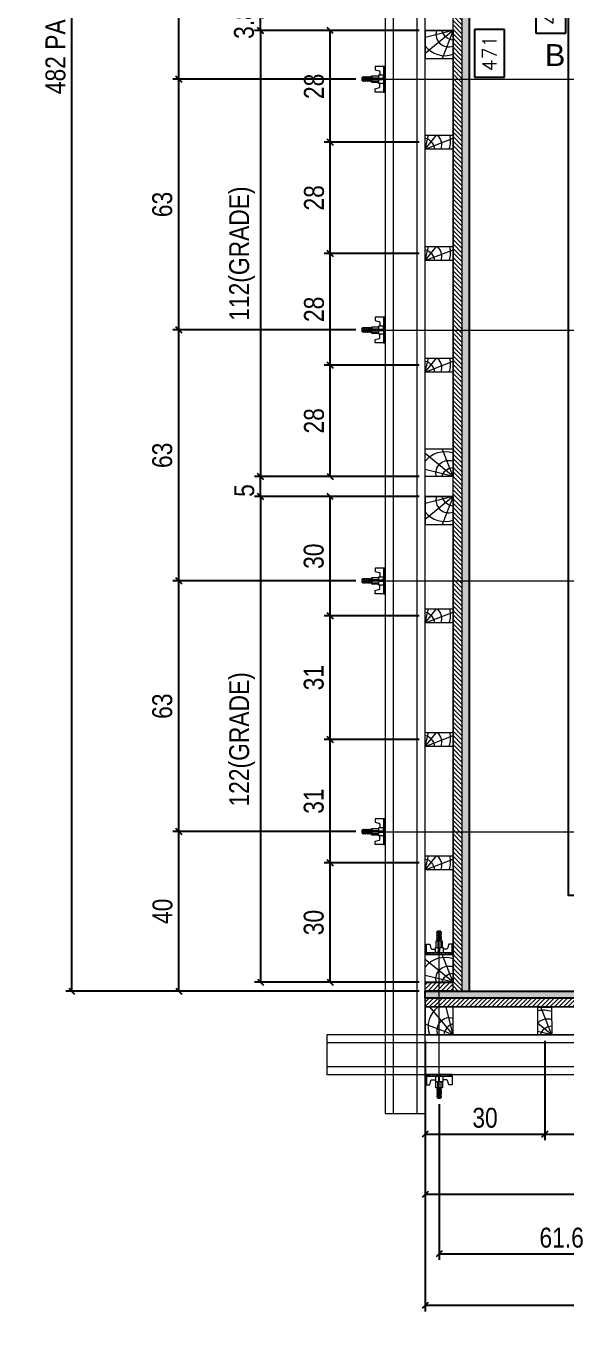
# Model space of a CAD drawing. Extents: x 14400 to 27878, y -21631 to 6985.
# Drawn here: x 27099 to 27370, y -5664 to -5014 of the extents above; entities that cross this region are included whole.
import ezdxf
from ezdxf.enums import TextEntityAlignment as Align

# ---------------------------------------------------------------- set-up
doc = ezdxf.new("R2010")
doc.units = 0
for name, color, linetype in [('CHAPA', 1, 'Continuous'), ('COTA', 241, 'Continuous'), ('F-PILARES-S', 170, 'Continuous'), ('MEIO_PONT', 93, 'Continuous'), ('SARRAFO', 251, 'Continuous'), ('TEXTO_GERAL', 7, 'Continuous')]:
    doc.layers.add(name, color=color, linetype=linetype)
for name, color, linetype, lineweight in [('Hachura', 251, 'Continuous', 9), ('Madeira', 126, 'Continuous', 18), ('Perfil Metálico', 224, 'Continuous', 18)]:
    doc.layers.add(name, color=color, linetype=linetype, lineweight=lineweight)
doc.styles.add('ARIAL', font='arial.ttf')
doc.styles.add('COTA TECNICA 2X', font='techl___.ttf', dxfattribs={"height": 10})
doc.styles.add('ROMANS', font='romans.shx')
doc.dimstyles.new('Cota Seção interna', dxfattribs={"dimtxt": 7, "dimasz": 6, "dimexe": 0.18, "dimexo": 2, "dimgap": -4, "dimtad": 3, "dimdec": 1, "dimlfac": 0.5, "dimzin": 12, "dimdsep": 46, "dimtxsty": 'ROMANS', "dimblk": 'ARCHTICK', "dimcen": 0.09, "dimse1": 1, "dimse2": 1, "dimsd1": 1, "dimsd2": 1, "dimclrd": 180, "dimclre": 5, "dimclrt": 1, "dimadec": 0, "dimazin": 3, "dimtfac": 1, "dimtdec": 1, "dimtofl": 0, "dimtmove": 0, "dimatfit": 3, "dimldrblk": 'ARCHTICK', "dimfxl": 1, "dimtolj": 1, "dimtzin": 0, "dimarcsym": 0})
doc.dimstyles.new('SECAO PILAR', dxfattribs={"dimtxt": 10, "dimasz": 3, "dimexe": 3, "dimexo": 3, "dimgap": 3, "dimtad": 1, "dimdec": 1, "dimlfac": 0.5, "dimzin": 12, "dimdsep": 46, "dimtxsty": 'COTA TECNICA 2X', "dimblk1": 'OBLIQUE', "dimblk2": 'OBLIQUE', "dimsah": 1, "dimcen": 0.9, "dimclrd": 256, "dimclre": 256, "dimclrt": 256, "dimadec": 1, "dimazin": 3, "dimtfac": 1, "dimtdec": 1, "dimtmove": 0, "dimatfit": 3, "dimfxl": 1, "dimtolj": 1, "dimtzin": 12, "dimarcsym": 0})

# ---------------------------------------------------------------- blocks, each defined once
blk = doc.blocks.new('*D457')
at = {"layer": 'COTA', "color": 180, "lineweight": -2, "transparency": 16777216}
for p, q in [((27339.22, -5016.28), (27324.22, -5016.28)), ((27324.22, -5016.28), (27324.22, -5040.28)), ((27339.22, -5040.28), (27339.22, -5016.28)), ((27324.22, -5040.28), (27339.22, -5040.28))]:
    blk.add_line(p, q, dxfattribs=at)
at = {"layer": 'Defpoints', "color": 0, "transparency": 16777216}
for p in [(27321.42, -4557.28), (27321.42, -5499.28), (27343.22, -5499.28)]:
    blk.add_point(p, dxfattribs=at)
at = {"layer": 'COTA', "color": 1, "transparency": 16777216, "insert": (27331.72, -5028.28), "char_height": 7, "attachment_point": 5, "rotation": 90, "style": 'ROMANS'}
blk.add_mtext('\\A1;471', dxfattribs=at)
blk = doc.blocks.new('_ArchTick')
at = {"color": 0, "linetype": 'ByBlock', "const_width": 0.15}
blk.add_lwpolyline([(-0.5, -0.5), (0.5, 0.5)], dxfattribs=at)
blk = doc.blocks.new('*D458')
at = {"layer": 'COTA', "color": 180, "lineweight": -2, "transparency": 16777216}
for p, q in [((27369.97, -4992.08), (27354.97, -4992.08)), ((27354.97, -4992.08), (27354.97, -5018.08)), ((27369.97, -5018.08), (27369.97, -4992.08)), ((27354.97, -5018.08), (27369.97, -5018.08))]:
    blk.add_line(p, q, dxfattribs=at)
at = {"layer": 'Defpoints', "color": 0, "transparency": 16777216}
for p in [(27371.42, -4557.28), (27371.42, -5451.28), (27373.97, -5451.28)]:
    blk.add_point(p, dxfattribs=at)
at = {"layer": 'COTA', "color": 1, "transparency": 16777216, "insert": (27362.47, -5005.08), "char_height": 7, "attachment_point": 5, "rotation": 90, "style": 'ROMANS'}
blk.add_mtext('\\A1;447', dxfattribs=at)
blk = doc.blocks.new('*D459')
at = {"layer": 'COTA', "color": 180, "lineweight": -2, "transparency": 16777216}
for p, q in [((27575.2, -5483.21), (27548.87, -5483.21)), ((27548.87, -5483.21), (27548.87, -5498.21)), ((27575.2, -5498.21), (27575.2, -5483.21)), ((27548.87, -5498.21), (27575.2, -5498.21))]:
    blk.add_line(p, q, dxfattribs=at)
at = {"layer": 'Defpoints', "color": 0, "transparency": 16777216}
for p in [(27321.42, -5499.28), (27809.42, -5499.28), (27321.42, -5502.21)]:
    blk.add_point(p, dxfattribs=at)
at = {"layer": 'COTA', "color": 1, "transparency": 16777216, "insert": (27562.03, -5490.71), "char_height": 7, "attachment_point": 5, "style": 'ROMANS'}
blk.add_mtext('\\A1;244', dxfattribs=at)
blk = doc.blocks.new('PONTALETE')
at = {"layer": 'Madeira'}
for q in [(2.71, 7), (7, 5.76), (7, 1.74)]:
    blk.add_line((0, 0), q, dxfattribs=at)
blk.add_lwpolyline([(0, 0), (7, 0), (7, 7), (0, 7)], close=True, dxfattribs=at)
for centre, radius, start, end in [((2.04, 0.06), 6.23, 37.2818, 109.0913), ((1.09, 0.9), 3.19, 343.603, 109.9847), ((-0.21, -0.78), 3.09, 14.6322, 86.0383)]:
    blk.add_arc(centre, radius, start, end, dxfattribs=at)
blk = doc.blocks.new('MEIO PONTALETE')
at = {"layer": 'Madeira'}
for q in [(2.71, 7), (3.5, 2.88), (3.5, 0.87)]:
    blk.add_line((0, 0), q, dxfattribs=at)
blk.add_lwpolyline([(0, 0), (3.5, 0), (3.5, 7), (0, 7)], close=True, dxfattribs=at)
for centre, radius, start, end in [((2.04, 0.06), 6.23, 76.4499, 109.0913), ((1.09, 0.9), 3.19, 40.9063, 109.9847), ((-0.21, -0.78), 3.09, 14.6322, 86.0383)]:
    blk.add_arc(centre, radius, start, end, dxfattribs=at)
blk = doc.blocks.new('_Oblique')
at = {"color": 0, "linetype": 'ByBlock', "lineweight": -2}
blk.add_line((-0.5, -0.5), (0.5, 0.5), dxfattribs=at)
blk = doc.blocks.new('*D468')
at = {"layer": 'COTA', "lineweight": -2, "transparency": 16777216}
for p, q in [((27296.39, -5250.88), (27213.68, -5250.88)), ((27216.68, -5250.88), (27216.68, -5494.88)), ((27296.36, -5494.88), (27213.68, -5494.88))]:
    blk.add_line(p, q, dxfattribs=at)
at = {"layer": 'Defpoints', "color": 0, "transparency": 16777216}
for p in [(27299.39, -5250.88), (27216.68, -5494.88), (27299.36, -5494.88)]:
    blk.add_point(p, dxfattribs=at)
at = {"layer": 'COTA', "lineweight": -2, "transparency": 16777216, "xscale": 3, "yscale": 3, "zscale": 3}
for p, rotation in [((27216.68, -5250.88), 90), ((27216.68, -5494.88), 270)]:
    blk.add_blockref('_Oblique', p, dxfattribs=dict(at, rotation=rotation))
at = {"layer": 'COTA', "transparency": 16777216, "insert": (27207.46, -5372.88), "char_height": 10, "attachment_point": 5, "rotation": 90, "style": 'COTA TECNICA 2X'}
blk.add_mtext('\\A1;122(GRADE)', dxfattribs=at)
blk = doc.blocks.new('*D469')
at = {"layer": 'COTA', "lineweight": -2, "transparency": 16777216}
for p, q in [((27296.38, -5310.88), (27248.68, -5310.88)), ((27251.68, -5372.88), (27251.68, -5310.88)), ((27296.38, -5372.88), (27248.68, -5372.88))]:
    blk.add_line(p, q, dxfattribs=at)
at = {"layer": 'Defpoints', "color": 0, "transparency": 16777216}
for p in [(27251.68, -5310.88), (27299.38, -5310.88), (27299.38, -5372.88)]:
    blk.add_point(p, dxfattribs=at)
at = {"layer": 'COTA', "lineweight": -2, "transparency": 16777216, "xscale": 3, "yscale": 3, "zscale": 3}
for p, rotation in [((27251.68, -5310.88), 90), ((27251.68, -5372.88), 270)]:
    blk.add_blockref('_Oblique', p, dxfattribs=dict(at, rotation=rotation))
at = {"layer": 'COTA', "transparency": 16777216, "insert": (27243.46, -5341.88), "char_height": 10, "attachment_point": 5, "rotation": 90, "style": 'COTA TECNICA 2X'}
blk.add_mtext('\\A1;31', dxfattribs=at)
blk = doc.blocks.new('*D470')
at = {"layer": 'COTA', "lineweight": -2, "transparency": 16777216}
for p, q in [((27296.38, -5250.88), (27248.68, -5250.88)), ((27251.68, -5310.88), (27251.68, -5250.88)), ((27296.38, -5310.88), (27248.68, -5310.88))]:
    blk.add_line(p, q, dxfattribs=at)
at = {"layer": 'Defpoints', "color": 0, "transparency": 16777216}
for p in [(27251.68, -5250.88), (27299.38, -5250.88), (27299.38, -5310.88)]:
    blk.add_point(p, dxfattribs=at)
at = {"layer": 'COTA', "lineweight": -2, "transparency": 16777216, "xscale": 3, "yscale": 3, "zscale": 3}
for p, rotation in [((27251.68, -5250.88), 90), ((27251.68, -5310.88), 270)]:
    blk.add_blockref('_Oblique', p, dxfattribs=dict(at, rotation=rotation))
at = {"layer": 'COTA', "transparency": 16777216, "insert": (27243.46, -5280.88), "char_height": 10, "attachment_point": 5, "rotation": 90, "style": 'COTA TECNICA 2X'}
blk.add_mtext('\\A1;30', dxfattribs=at)
blk = doc.blocks.new('*D471')
at = {"layer": 'COTA', "lineweight": -2, "transparency": 16777216}
for p, q in [((27296.38, -5434.88), (27248.68, -5434.88)), ((27251.68, -5494.88), (27251.68, -5434.88)), ((27296.41, -5494.88), (27248.68, -5494.88))]:
    blk.add_line(p, q, dxfattribs=at)
at = {"layer": 'Defpoints', "color": 0, "transparency": 16777216}
for p in [(27251.68, -5434.88), (27299.38, -5434.88), (27299.41, -5494.88)]:
    blk.add_point(p, dxfattribs=at)
at = {"layer": 'COTA', "lineweight": -2, "transparency": 16777216, "xscale": 3, "yscale": 3, "zscale": 3}
for p, rotation in [((27251.68, -5434.88), 90), ((27251.68, -5494.88), 270)]:
    blk.add_blockref('_Oblique', p, dxfattribs=dict(at, rotation=rotation))
at = {"layer": 'COTA', "transparency": 16777216, "insert": (27243.46, -5464.88), "char_height": 10, "attachment_point": 5, "rotation": 90, "style": 'COTA TECNICA 2X'}
blk.add_mtext('\\A1;30', dxfattribs=at)
blk = doc.blocks.new('*D472')
at = {"layer": 'COTA', "lineweight": -2, "transparency": 16777216}
for p, q in [((27296.38, -5372.88), (27248.68, -5372.88)), ((27251.68, -5434.88), (27251.68, -5372.88)), ((27296.38, -5434.88), (27248.68, -5434.88))]:
    blk.add_line(p, q, dxfattribs=at)
at = {"layer": 'Defpoints', "color": 0, "transparency": 16777216}
for p in [(27251.68, -5372.88), (27299.38, -5372.88), (27299.38, -5434.88)]:
    blk.add_point(p, dxfattribs=at)
at = {"layer": 'COTA', "lineweight": -2, "transparency": 16777216, "xscale": 3, "yscale": 3, "zscale": 3}
for p, rotation in [((27251.68, -5372.88), 90), ((27251.68, -5434.88), 270)]:
    blk.add_blockref('_Oblique', p, dxfattribs=dict(at, rotation=rotation))
at = {"layer": 'COTA', "transparency": 16777216, "insert": (27243.46, -5403.88), "char_height": 10, "attachment_point": 5, "rotation": 90, "style": 'COTA TECNICA 2X'}
blk.add_mtext('\\A1;31', dxfattribs=at)
blk = doc.blocks.new('*D478')
at = {"layer": 'COTA', "lineweight": -2, "transparency": 16777216}
for p, q in [((27296.39, -5016.88), (27213.68, -5016.88)), ((27216.68, -5016.88), (27216.68, -5240.88)), ((27296.36, -5240.88), (27213.68, -5240.88))]:
    blk.add_line(p, q, dxfattribs=at)
at = {"layer": 'Defpoints', "color": 0, "transparency": 16777216}
for p in [(27299.39, -5016.88), (27216.68, -5240.88), (27299.36, -5240.88)]:
    blk.add_point(p, dxfattribs=at)
at = {"layer": 'COTA', "lineweight": -2, "transparency": 16777216, "xscale": 3, "yscale": 3, "zscale": 3}
for p, rotation in [((27216.68, -5016.88), 90), ((27216.68, -5240.88), 270)]:
    blk.add_blockref('_Oblique', p, dxfattribs=dict(at, rotation=rotation))
at = {"layer": 'COTA', "transparency": 16777216, "insert": (27207.46, -5128.88), "char_height": 10, "attachment_point": 5, "rotation": 90, "style": 'COTA TECNICA 2X'}
blk.add_mtext('\\A1;112(GRADE)', dxfattribs=at)
blk = doc.blocks.new('*D479')
at = {"layer": 'COTA', "lineweight": -2, "transparency": 16777216}
for p, q in [((27296.38, -5072.88), (27248.68, -5072.88)), ((27251.68, -5128.88), (27251.68, -5072.88)), ((27296.38, -5128.88), (27248.68, -5128.88))]:
    blk.add_line(p, q, dxfattribs=at)
at = {"layer": 'Defpoints', "color": 0, "transparency": 16777216}
for p in [(27251.68, -5072.88), (27299.38, -5072.88), (27299.38, -5128.88)]:
    blk.add_point(p, dxfattribs=at)
at = {"layer": 'COTA', "lineweight": -2, "transparency": 16777216, "xscale": 3, "yscale": 3, "zscale": 3}
for p, rotation in [((27251.68, -5072.88), 90), ((27251.68, -5128.88), 270)]:
    blk.add_blockref('_Oblique', p, dxfattribs=dict(at, rotation=rotation))
at = {"layer": 'COTA', "transparency": 16777216, "insert": (27243.59, -5100.88), "char_height": 10, "attachment_point": 5, "rotation": 90, "style": 'COTA TECNICA 2X'}
blk.add_mtext('\\A1;28', dxfattribs=at)
blk = doc.blocks.new('*D480')
at = {"layer": 'COTA', "lineweight": -2, "transparency": 16777216}
for p, q in [((27296.38, -5016.88), (27248.68, -5016.88)), ((27251.68, -5072.88), (27251.68, -5016.88)), ((27296.38, -5072.88), (27248.68, -5072.88))]:
    blk.add_line(p, q, dxfattribs=at)
at = {"layer": 'Defpoints', "color": 0, "transparency": 16777216}
for p in [(27251.68, -5016.88), (27299.38, -5016.88), (27299.38, -5072.88)]:
    blk.add_point(p, dxfattribs=at)
at = {"layer": 'COTA', "lineweight": -2, "transparency": 16777216, "xscale": 3, "yscale": 3, "zscale": 3}
for p, rotation in [((27251.68, -5016.88), 90), ((27251.68, -5072.88), 270)]:
    blk.add_blockref('_Oblique', p, dxfattribs=dict(at, rotation=rotation))
at = {"layer": 'COTA', "transparency": 16777216, "insert": (27243.59, -5044.88), "char_height": 10, "attachment_point": 5, "rotation": 90, "style": 'COTA TECNICA 2X'}
blk.add_mtext('\\A1;28', dxfattribs=at)
blk = doc.blocks.new('*D481')
at = {"layer": 'COTA', "lineweight": -2, "transparency": 16777216}
for p, q in [((27296.38, -5184.88), (27248.68, -5184.88)), ((27251.68, -5240.88), (27251.68, -5184.88)), ((27296.41, -5240.88), (27248.68, -5240.88))]:
    blk.add_line(p, q, dxfattribs=at)
at = {"layer": 'Defpoints', "color": 0, "transparency": 16777216}
for p in [(27251.68, -5184.88), (27299.38, -5184.88), (27299.41, -5240.88)]:
    blk.add_point(p, dxfattribs=at)
at = {"layer": 'COTA', "lineweight": -2, "transparency": 16777216, "xscale": 3, "yscale": 3, "zscale": 3}
for p, rotation in [((27251.68, -5184.88), 90), ((27251.68, -5240.88), 270)]:
    blk.add_blockref('_Oblique', p, dxfattribs=dict(at, rotation=rotation))
at = {"layer": 'COTA', "transparency": 16777216, "insert": (27243.59, -5212.88), "char_height": 10, "attachment_point": 5, "rotation": 90, "style": 'COTA TECNICA 2X'}
blk.add_mtext('\\A1;28', dxfattribs=at)
blk = doc.blocks.new('*D482')
at = {"layer": 'COTA', "lineweight": -2, "transparency": 16777216}
for p, q in [((27296.38, -5128.88), (27248.68, -5128.88)), ((27251.68, -5184.88), (27251.68, -5128.88)), ((27296.38, -5184.88), (27248.68, -5184.88))]:
    blk.add_line(p, q, dxfattribs=at)
at = {"layer": 'Defpoints', "color": 0, "transparency": 16777216}
for p in [(27251.68, -5128.88), (27299.38, -5128.88), (27299.38, -5184.88)]:
    blk.add_point(p, dxfattribs=at)
at = {"layer": 'COTA', "lineweight": -2, "transparency": 16777216, "xscale": 3, "yscale": 3, "zscale": 3}
for p, rotation in [((27251.68, -5128.88), 90), ((27251.68, -5184.88), 270)]:
    blk.add_blockref('_Oblique', p, dxfattribs=dict(at, rotation=rotation))
at = {"layer": 'COTA', "transparency": 16777216, "insert": (27243.59, -5156.88), "char_height": 10, "attachment_point": 5, "rotation": 90, "style": 'COTA TECNICA 2X'}
blk.add_mtext('\\A1;28', dxfattribs=at)
blk = doc.blocks.new('*D486')
at = {"layer": 'COTA', "lineweight": -2, "transparency": 16777216}
for p, q in [((27296.38, -5009.28), (27213.68, -5009.28)), ((27216.68, -5016.88), (27216.68, -5009.28)), ((27296.38, -5016.88), (27213.68, -5016.88))]:
    blk.add_line(p, q, dxfattribs=at)
at = {"layer": 'Defpoints', "color": 0, "transparency": 16777216}
for p in [(27216.68, -5009.28), (27299.38, -5009.28), (27299.38, -5016.88)]:
    blk.add_point(p, dxfattribs=at)
at = {"layer": 'COTA', "lineweight": -2, "transparency": 16777216, "xscale": 3, "yscale": 3, "zscale": 3}
for p, rotation in [((27216.68, -5009.28), 90), ((27216.68, -5016.88), 270)]:
    blk.add_blockref('_Oblique', p, dxfattribs=dict(at, rotation=rotation))
at = {"layer": 'COTA', "transparency": 16777216, "insert": (27208.44, -5013.08), "char_height": 10, "attachment_point": 5, "rotation": 90, "style": 'COTA TECNICA 2X'}
blk.add_mtext('\\A1;3.8', dxfattribs=at)
blk = doc.blocks.new('*D487')
at = {"layer": 'COTA', "lineweight": -2, "transparency": 16777216}
for p, q in [((27296.38, -5240.88), (27213.68, -5240.88)), ((27216.68, -5250.88), (27216.68, -5240.88)), ((27296.38, -5250.88), (27213.68, -5250.88))]:
    blk.add_line(p, q, dxfattribs=at)
at = {"layer": 'Defpoints', "color": 0, "transparency": 16777216}
for p in [(27216.68, -5240.88), (27299.38, -5240.88), (27299.38, -5250.88)]:
    blk.add_point(p, dxfattribs=at)
at = {"layer": 'COTA', "lineweight": -2, "transparency": 16777216, "xscale": 3, "yscale": 3, "zscale": 3}
for p, rotation in [((27216.68, -5240.88), 90), ((27216.68, -5250.88), 270)]:
    blk.add_blockref('_Oblique', p, dxfattribs=dict(at, rotation=rotation))
at = {"layer": 'COTA', "transparency": 16777216, "insert": (27208.57, -5247.88), "char_height": 10, "attachment_point": 5, "rotation": 90, "style": 'COTA TECNICA 2X'}
blk.add_mtext('\\A1;5', dxfattribs=at)
blk = doc.blocks.new('C')
at = {"layer": 'Hachura', "color": 0}
for p, q in [((0, 3.22), (0, -3.22)), ((0.45, 3.22), (0, 3.22)), ((0.46, 3.16), (0, 3.16)), ((0.46, 3.05), (0, 3.05)), ((0.46, 2.88), (0, 2.88)), ((0, 2.75), (0, -1.16)), ((0.46, 2.65), (0, 2.65)), ((0.46, 2.23), (0, 2.23)), ((0.46, 1.51), (0, 1.51)), ((0.39, 0.49), (0.17, 0.49)), ((0.45, -3.23), (0.45, 3.22)), ((0.45, 3.22), (2.58, 3.22)), ((1.74, 0.97), (0.45, 0.97)), ((1.45, 0.1), (0.45, 0.1)), ((1.35, 1.94), (1.35, 0.96)), ((2.58, 2.39), (1.47, 2.09)), ((1.74, -0.97), (1.74, 0.97)), ((1.74, 0.97), (1.74, 0.84)), ((1.74, 0.97), (1.74, 0.84)), ((1.74, 0.84), (3.35, 0.84)), ((3.35, 0.45), (1.74, 0.45)), ((2.58, 3.22), (2.58, 2.39)), ((3.32, 0.84), (3.32, -0.84)), ((3.35, 0.84), (3.35, -0.84)), ((3.68, 0.45), (3.35, 0.45)), ((3.84, -0.52), (3.35, 0.45)), ((3.35, 0.06), (3.67, -0.57)), ((3.68, 0.45), (4.16, -0.52)), ((3.72, 0.5), (4.25, -0.57)), ((4.37, -0.55), (3.83, 0.53)), ((4.15, 0.45), (3.93, 0.45)), ((4.42, -0.52), (3.93, 0.45)), ((4.15, 0.45), (4.26, 0.45)), ((4.26, 0.45), (4.74, -0.52)), ((4.3, 0.5), (4.83, -0.57)), ((4.95, -0.55), (4.41, 0.53)), ((4.51, 0.45), (4.84, 0.45)), ((5, -0.52), (4.51, 0.45)), ((4.84, 0.45), (5.32, -0.52)), ((4.88, 0.5), (5.41, -0.57)), ((5.53, -0.55), (4.99, 0.53)), ((5.58, -0.52), (5.09, 0.45)), ((5.42, 0.45), (5.09, 0.45)), ((5.58, -0.52), (5.09, 0.45)), ((5.42, 0.45), (5.74, -0.19)), ((5.46, 0.5), (5.74, -0.07)), ((5.74, 0.19), (5.57, 0.53)), ((5.74, 0.32), (5.68, 0.45)), ((5.68, 0.45), (5.74, 0.45)), ((5.74, 0.45), (5.9, 0.29)), ((5.74, 0.45), (5.74, -0.52)), ((5.9, -0.36), (5.9, 0.29)), ((0.45, 0), (0, 0)), ((0.46, -1.52), (0, -1.52)), ((0.46, -2.23), (0, -2.23)), ((0.46, -2.65), (0, -2.65)), ((0.46, -2.88), (0, -2.88)), ((0.46, -3.05), (0, -3.05)), ((0.46, -3.16), (0, -3.16)), ((0, -3.22), (2.57, -3.22)), ((0.08, -0.48), (0.29, -0.48)), ((0.29, -0.48), (0.4, -0.48)), ((0.45, 0), (0.45, -0.97)), ((0.45, -0.16), (1.45, -0.16)), ((0.45, -0.65), (0.45, -0.32)), ((0.45, -3.23), (0.45, -0.65)), ((0.45, -0.97), (1.74, -0.97)), ((1.35, -1.94), (1.35, -0.97)), ((2.58, -2.39), (1.47, -2.1)), ((3.35, -0.32), (1.74, -0.32)), ((3.35, -0.84), (1.74, -0.84)), ((2.58, -3.23), (2.58, -2.39)), ((3.35, -0.07), (3.58, -0.52)), ((3.35, -0.52), (3.58, -0.52)), ((3.84, -0.52), (4.16, -0.52)), ((4.42, -0.52), (4.74, -0.52)), ((4.63, -0.52), (4.74, -0.52)), ((5, -0.52), (5.32, -0.52)), ((5.58, -0.52), (5.74, -0.52)), ((5.74, -0.52), (5.9, -0.36)), ((5.74, -0.52), (5.74, -0.52))]:
    blk.add_line(p, q, dxfattribs=at)
for centre, radius, start, end in [((1.52, 1.94), 0.161, 104.7436, 180), ((1.44, -0.03), 0.129, 272.695, 87.305), ((3.81, 0.39), 0.143, 25.5688, 154.4312), ((4.39, 0.39), 0.143, 25.5688, 154.4312), ((4.97, 0.39), 0.143, 25.5688, 154.4312), ((5.55, 0.39), 0.143, 25.5688, 154.4312), ((0.17, -0.37), 0.174, 221.744, 317.8592), ((1.52, -1.94), 0.161, 180, 255.2564), ((3.71, -0.4), 0.174, 222.1408, 318.256), ((4.29, -0.4), 0.174, 222.1408, 318.256), ((4.87, -0.4), 0.174, 222.1408, 318.256), ((5.45, -0.4), 0.174, 222.1408, 318.256), ((5.61, -0.4), 0.174, 317.8592, 318.256)]:
    blk.add_arc(centre, radius, start, end, dxfattribs=at)
blk = doc.blocks.new('*D484')
at = {"layer": 'COTA', "linetype": 'ByBlock', "lineweight": -2, "transparency": 16777216}
for p, q in [((27314.82, -4535.28), (27118.84, -4535.28)), ((27121.84, -4535.28), (27121.84, -5499.28)), ((27296.42, -5499.28), (27118.84, -5499.28))]:
    blk.add_line(p, q, dxfattribs=at)
at = {"layer": 'Defpoints', "color": 0, "linetype": 'ByBlock', "transparency": 16777216}
for p in [(27317.82, -4535.28), (27121.84, -5499.28), (27299.42, -5499.28)]:
    blk.add_point(p, dxfattribs=at)
at = {"layer": 'COTA', "linetype": 'ByBlock', "lineweight": -2, "transparency": 16777216, "xscale": 3, "yscale": 3, "zscale": 3}
for p, rotation in [((27121.84, -4535.28), 90), ((27121.84, -5499.28), 270)]:
    blk.add_blockref('_Oblique', p, dxfattribs=dict(at, rotation=rotation))
at = {"layer": 'COTA', "linetype": 'ByBlock', "transparency": 16777216, "insert": (27113.75, -5017.28), "char_height": 10, "attachment_point": 5, "rotation": 90, "style": 'COTA TECNICA 2X'}
blk.add_mtext('\\A1;482 PAINEL', dxfattribs=at)
blk = doc.blocks.new('*D493')
at = {"layer": 'COTA', "lineweight": -2, "transparency": 16777216}
for p, q in [((27299.45, -5524.35), (27299.45, -5574.21)), ((27359.45, -5524.34), (27359.45, -5574.21)), ((27299.45, -5571.21), (27359.45, -5571.21))]:
    blk.add_line(p, q, dxfattribs=at)
at = {"layer": 'Defpoints', "color": 0, "transparency": 16777216}
for p in [(27299.45, -5521.35), (27359.45, -5521.34), (27359.45, -5571.21)]:
    blk.add_point(p, dxfattribs=at)
at = {"layer": 'COTA', "lineweight": -2, "transparency": 16777216, "xscale": 3, "yscale": 3, "zscale": 3, "rotation": 180}
blk.add_blockref('_Oblique', (27299.45, -5571.21), dxfattribs=at)
at = {"layer": 'COTA', "lineweight": -2, "transparency": 16777216, "xscale": 3, "yscale": 3, "zscale": 3}
blk.add_blockref('_Oblique', (27359.45, -5571.21), dxfattribs=at)
at = {"layer": 'COTA', "transparency": 16777216, "insert": (27329.45, -5563), "char_height": 10, "attachment_point": 5, "style": 'COTA TECNICA 2X'}
blk.add_mtext('\\A1;30', dxfattribs=at)
blk = doc.blocks.new('*D494')
at = {"layer": 'COTA', "lineweight": -2, "transparency": 16777216}
for p, q in [((27299.45, -5524.35), (27299.45, -5604.55)), ((27543.45, -5524.33), (27543.45, -5604.55)), ((27543.45, -5601.55), (27299.45, -5601.55))]:
    blk.add_line(p, q, dxfattribs=at)
at = {"layer": 'Defpoints', "color": 0, "transparency": 16777216}
for p in [(27299.45, -5521.35), (27543.45, -5521.33), (27299.45, -5601.55)]:
    blk.add_point(p, dxfattribs=at)
at = {"layer": 'COTA', "lineweight": -2, "transparency": 16777216, "xscale": 3, "yscale": 3, "zscale": 3, "rotation": 180}
blk.add_blockref('_Oblique', (27299.45, -5601.55), dxfattribs=at)
at = {"layer": 'COTA', "lineweight": -2, "transparency": 16777216, "xscale": 3, "yscale": 3, "zscale": 3}
blk.add_blockref('_Oblique', (27543.45, -5601.55), dxfattribs=at)
at = {"layer": 'COTA', "transparency": 16777216, "insert": (27421.45, -5592.33), "char_height": 10, "attachment_point": 5, "style": 'COTA TECNICA 2X'}
blk.add_mtext('\\A1;122(GRADE)', dxfattribs=at)
blk = doc.blocks.new('*D495')
at = {"layer": 'COTA', "lineweight": -2, "transparency": 16777216}
for p, q in [((27359.45, -5524.34), (27359.45, -5574.21)), ((27421.45, -5524.34), (27421.45, -5574.21)), ((27359.45, -5571.21), (27421.45, -5571.21))]:
    blk.add_line(p, q, dxfattribs=at)
at = {"layer": 'Defpoints', "color": 0, "transparency": 16777216}
for p in [(27359.45, -5521.34), (27421.45, -5521.34), (27421.45, -5571.21)]:
    blk.add_point(p, dxfattribs=at)
at = {"layer": 'COTA', "lineweight": -2, "transparency": 16777216, "xscale": 3, "yscale": 3, "zscale": 3, "rotation": 180}
blk.add_blockref('_Oblique', (27359.45, -5571.21), dxfattribs=at)
at = {"layer": 'COTA', "lineweight": -2, "transparency": 16777216, "xscale": 3, "yscale": 3, "zscale": 3}
blk.add_blockref('_Oblique', (27421.45, -5571.21), dxfattribs=at)
at = {"layer": 'COTA', "transparency": 16777216, "insert": (27390.45, -5563), "char_height": 10, "attachment_point": 5, "style": 'COTA TECNICA 2X'}
blk.add_mtext('\\A1;31', dxfattribs=at)
blk = doc.blocks.new('*D500')
at = {"layer": 'COTA', "lineweight": -2, "transparency": 16777216}
for p, q in [((27306.37, -5556.03), (27306.37, -5634.32)), ((27429.5, -5556.03), (27429.5, -5634.32)), ((27306.37, -5631.32), (27429.5, -5631.32))]:
    blk.add_line(p, q, dxfattribs=at)
at = {"layer": 'Defpoints', "color": 0, "transparency": 16777216}
for p in [(27306.37, -5553.03), (27429.5, -5553.03), (27429.5, -5631.32)]:
    blk.add_point(p, dxfattribs=at)
at = {"layer": 'COTA', "lineweight": -2, "transparency": 16777216, "xscale": 3, "yscale": 3, "zscale": 3, "rotation": 180}
blk.add_blockref('_Oblique', (27306.37, -5631.32), dxfattribs=at)
at = {"layer": 'COTA', "lineweight": -2, "transparency": 16777216, "xscale": 3, "yscale": 3, "zscale": 3}
blk.add_blockref('_Oblique', (27429.5, -5631.32), dxfattribs=at)
at = {"layer": 'COTA', "transparency": 16777216, "insert": (27367.94, -5623.22), "char_height": 10, "attachment_point": 5, "style": 'COTA TECNICA 2X'}
blk.add_mtext('\\A1;61.6', dxfattribs=at)
blk = doc.blocks.new('*D498')
at = {"layer": 'COTA', "lineweight": -2, "transparency": 16777216}
for p, q in [((27831.43, -5524.23), (27831.43, -5660.28)), ((27299.45, -5567.45), (27299.45, -5660.28)), ((27831.43, -5657.28), (27299.45, -5657.28))]:
    blk.add_line(p, q, dxfattribs=at)
at = {"layer": 'Defpoints', "color": 0, "transparency": 16777216}
for p in [(27831.43, -5521.23), (27299.45, -5564.45), (27299.45, -5657.28)]:
    blk.add_point(p, dxfattribs=at)
at = {"layer": 'COTA', "lineweight": -2, "transparency": 16777216, "xscale": 3, "yscale": 3, "zscale": 3, "rotation": 180}
blk.add_blockref('_Oblique', (27299.45, -5657.28), dxfattribs=at)
at = {"layer": 'COTA', "lineweight": -2, "transparency": 16777216, "xscale": 3, "yscale": 3, "zscale": 3}
blk.add_blockref('_Oblique', (27831.43, -5657.28), dxfattribs=at)
at = {"layer": 'COTA', "transparency": 16777216, "insert": (27565.44, -5649.17), "char_height": 10, "attachment_point": 5, "style": 'COTA TECNICA 2X'}
blk.add_mtext('\\A1;266 PAINEL', dxfattribs=at)
blk = doc.blocks.new('*D536')
at = {"layer": 'COTA', "linetype": 'ByBlock', "lineweight": -2, "transparency": 16777216}
for p, q in [((27264.58, -5419.21), (27172.6, -5419.21)), ((27175.6, -5499.28), (27175.6, -5419.21)), ((27296.42, -5499.28), (27172.6, -5499.28))]:
    blk.add_line(p, q, dxfattribs=at)
at = {"layer": 'Defpoints', "color": 0, "linetype": 'ByBlock', "transparency": 16777216}
for p in [(27175.6, -5419.21), (27267.58, -5419.21), (27299.42, -5499.28)]:
    blk.add_point(p, dxfattribs=at)
at = {"layer": 'COTA', "linetype": 'ByBlock', "lineweight": -2, "transparency": 16777216, "xscale": 3, "yscale": 3, "zscale": 3}
for p, rotation in [((27175.6, -5419.21), 90), ((27175.6, -5499.28), 270)]:
    blk.add_blockref('_Oblique', p, dxfattribs=dict(at, rotation=rotation))
at = {"layer": 'COTA', "linetype": 'ByBlock', "transparency": 16777216, "insert": (27167.5, -5459.25), "char_height": 10, "attachment_point": 5, "rotation": 90, "style": 'COTA TECNICA 2X'}
blk.add_mtext('\\A1;40', dxfattribs=at)
blk = doc.blocks.new('*D537')
at = {"layer": 'COTA', "linetype": 'ByBlock', "lineweight": -2, "transparency": 16777216}
for p, q in [((27264.58, -5293.21), (27172.6, -5293.21)), ((27175.6, -5419.21), (27175.6, -5293.21)), ((27264.58, -5419.21), (27172.6, -5419.21))]:
    blk.add_line(p, q, dxfattribs=at)
at = {"layer": 'Defpoints', "color": 0, "linetype": 'ByBlock', "transparency": 16777216}
for p in [(27175.6, -5293.21), (27267.58, -5293.21), (27267.58, -5419.21)]:
    blk.add_point(p, dxfattribs=at)
at = {"layer": 'COTA', "linetype": 'ByBlock', "lineweight": -2, "transparency": 16777216, "xscale": 3, "yscale": 3, "zscale": 3}
for p, rotation in [((27175.6, -5293.21), 90), ((27175.6, -5419.21), 270)]:
    blk.add_blockref('_Oblique', p, dxfattribs=dict(at, rotation=rotation))
at = {"layer": 'COTA', "linetype": 'ByBlock', "transparency": 16777216, "insert": (27167.38, -5356.21), "char_height": 10, "attachment_point": 5, "rotation": 90, "style": 'COTA TECNICA 2X'}
blk.add_mtext('\\A1;63', dxfattribs=at)
blk = doc.blocks.new('*D538')
at = {"layer": 'COTA', "linetype": 'ByBlock', "lineweight": -2, "transparency": 16777216}
for p, q in [((27264.58, -5167.21), (27172.6, -5167.21)), ((27175.6, -5293.21), (27175.6, -5167.21)), ((27264.58, -5293.21), (27172.6, -5293.21))]:
    blk.add_line(p, q, dxfattribs=at)
at = {"layer": 'Defpoints', "color": 0, "linetype": 'ByBlock', "transparency": 16777216}
for p in [(27175.6, -5167.21), (27267.58, -5167.21), (27267.58, -5293.21)]:
    blk.add_point(p, dxfattribs=at)
at = {"layer": 'COTA', "linetype": 'ByBlock', "lineweight": -2, "transparency": 16777216, "xscale": 3, "yscale": 3, "zscale": 3}
for p, rotation in [((27175.6, -5167.21), 90), ((27175.6, -5293.21), 270)]:
    blk.add_blockref('_Oblique', p, dxfattribs=dict(at, rotation=rotation))
at = {"layer": 'COTA', "linetype": 'ByBlock', "transparency": 16777216, "insert": (27167.38, -5230.21), "char_height": 10, "attachment_point": 5, "rotation": 90, "style": 'COTA TECNICA 2X'}
blk.add_mtext('\\A1;63', dxfattribs=at)
blk = doc.blocks.new('*D539')
at = {"layer": 'COTA', "lineweight": -2, "transparency": 16777216}
for p, q in [((27264.58, -5041.21), (27172.6, -5041.21)), ((27175.6, -5167.21), (27175.6, -5041.21)), ((27264.58, -5167.21), (27172.6, -5167.21))]:
    blk.add_line(p, q, dxfattribs=at)
at = {"layer": 'Defpoints', "color": 0, "transparency": 16777216}
for p in [(27175.6, -5041.21), (27267.58, -5041.21), (27267.58, -5167.21)]:
    blk.add_point(p, dxfattribs=at)
at = {"layer": 'COTA', "lineweight": -2, "transparency": 16777216, "xscale": 3, "yscale": 3, "zscale": 3}
for p, rotation in [((27175.6, -5041.21), 90), ((27175.6, -5167.21), 270)]:
    blk.add_blockref('_Oblique', p, dxfattribs=dict(at, rotation=rotation))
at = {"layer": 'COTA', "transparency": 16777216, "insert": (27167.38, -5104.21), "char_height": 10, "attachment_point": 5, "rotation": 90, "style": 'COTA TECNICA 2X'}
blk.add_mtext('\\A1;63', dxfattribs=at)
blk = doc.blocks.new('*D540')
at = {"layer": 'COTA', "lineweight": -2, "transparency": 16777216}
for p, q in [((27264.58, -4915.21), (27172.6, -4915.21)), ((27175.6, -5041.21), (27175.6, -4915.21)), ((27264.58, -5041.21), (27172.6, -5041.21))]:
    blk.add_line(p, q, dxfattribs=at)
at = {"layer": 'Defpoints', "color": 0, "transparency": 16777216}
for p in [(27175.6, -4915.21), (27267.58, -4915.21), (27267.58, -5041.21)]:
    blk.add_point(p, dxfattribs=at)
at = {"layer": 'COTA', "lineweight": -2, "transparency": 16777216, "xscale": 3, "yscale": 3, "zscale": 3}
for p, rotation in [((27175.6, -4915.21), 90), ((27175.6, -5041.21), 270)]:
    blk.add_blockref('_Oblique', p, dxfattribs=dict(at, rotation=rotation))
at = {"layer": 'COTA', "transparency": 16777216, "insert": (27167.38, -4978.21), "char_height": 10, "attachment_point": 5, "rotation": 90, "style": 'COTA TECNICA 2X'}
blk.add_mtext('\\A1;63', dxfattribs=at)

msp = doc.modelspace()

# ---------------------------------------------------------------- hatches: boundary and pattern name
at = {"layer": 'Hachura'}
h = msp.add_hatch(dxfattribs=at)
h.set_pattern_fill('ANSI31', color=256, scale=0.5, angle=270, style=0)
h.set_pattern_definition([(315, (50040.2685, -14034.7629), (1.12253202, 1.12253202), [])])
h.paths.add_polyline_path([(27317.797, -5499.284), (27313.397, -5499.284), (27313.418, -4535.284), (27317.818, -4535.284)])
h = msp.add_hatch(color=256, dxfattribs=at)
h.dxf.hatch_style = 1
h.paths.add_polyline_path([(27321.418, -5499.284), (27321.418, -4535.284), (27317.818, -4535.284), (27317.818, -5499.284)])
h = msp.add_hatch(dxfattribs=at)
h.set_pattern_fill('ANSI31', color=256, scale=0.5, angle=360, style=0)
h.set_pattern_definition([(45, (37023.3266, 16892.1796), (-1.12253202, 1.12253202), [])])
h.paths.add_polyline_path([(27299.376, -5494.884), (27299.376, -5499.284), (27313.376, -5499.284), (27313.376, -5494.884)])
h = msp.add_hatch(color=256, dxfattribs=at)
h.dxf.hatch_style = 1
h.paths.add_polyline_path([(27831.418, -5502.884), (27831.418, -5499.284), (27299.418, -5499.284), (27299.418, -5502.884)])
h = msp.add_hatch(dxfattribs=at)
h.set_pattern_fill('ANSI31', color=256, scale=0.5, angle=360, style=0)
h.set_pattern_definition([(45, (34219.5506, -4112.0463), (-1.122532, 1.122532), [])])
h.paths.add_polyline_path([(27299.418, -5502.894), (27299.418, -5507.273), (27831.418, -5507.294), (27831.418, -5502.873)])

# ---------------------------------------------------------------- linework, layer by layer
at = {"layer": 'CHAPA'}
msp.add_lwpolyline([(27299.418, -5499.284), (27831.418, -5499.284), (27831.418, -5502.884), (27299.418, -5502.884)], close=True, dxfattribs=at)
at = {"layer": 'F-PILARES-S', "linetype": 'Continuous'}
msp.add_lwpolyline([(27321.418, -5499.284), (27809.418, -5499.284), (27809.418, -5451.284), (27371.418, -5451.284), (27371.418, -4557.284), (27321.418, -4557.284), (27321.418, -5499.284)], dxfattribs=at)
at = {"layer": 'Hachura'}
for p, q in [((27267.898, -5041.265), (27424.939, -5041.265)), ((27267.898, -5167.265), (27424.939, -5167.265)), ((27267.898, -5293.265), (27424.939, -5293.265)), ((27267.898, -5419.265), (27424.939, -5419.265)), ((27306.441, -5552.026), (27306.437, -5469.406))]:
    msp.add_line(p, q, dxfattribs=at)
for points in [[(27321.418, -5499.284), (27313.376, -5499.284), (27313.376, -4535.284)], [(27317.818, -4535.284), (27317.818, -5499.284)]]:
    msp.add_lwpolyline(points, dxfattribs=at)
msp.add_lwpolyline([(27831.418, -5502.884), (27299.418, -5502.884), (27299.418, -5507.284), (27831.418, -5507.284)], close=True, dxfattribs=at)
at = {"layer": 'Madeira'}
for points in [[(27299.376, -5016.884), (27313.376, -5016.884), (27313.376, -5240.884), (27299.376, -5240.884)], [(27543.427, -5521.282), (27543.411, -5507.282), (27299.418, -5507.284), (27299.434, -5521.284)]]:
    msp.add_lwpolyline(points, close=True, dxfattribs=at)
msp.add_lwpolyline([(27299.376, -5494.884), (27299.376, -5250.884), (27313.376, -5250.884), (27313.376, -5494.884)], dxfattribs=at)
at = {"layer": 'Perfil Metálico'}
for points in [[(27299.376, -4478.633), (27279.376, -4478.633), (27279.376, -5560.736), (27299.376, -5560.736)], [(27878.034, -5541.226), (27878.034, -5521.226), (27250.008, -5521.226), (27250.008, -5541.226)]]:
    msp.add_lwpolyline(points, close=True, dxfattribs=at)
for points in [[(27283.376, -4478.633), (27283.376, -5560.736)], [(27295.376, -5560.736), (27295.376, -4478.633)], [(27878.034, -5525.226), (27250.008, -5525.226)], [(27250.008, -5537.226), (27878.034, -5537.226)]]:
    msp.add_lwpolyline(points, dxfattribs=at)
at = {"layer": 'SARRAFO'}
for points in [[(27313.376, -4535.284), (27321.418, -4535.284), (27321.418, -5499.284)], [(27299.376, -5494.884), (27313.376, -5494.884)], [(27313.376, -5499.284), (27299.376, -5499.284)]]:
    msp.add_lwpolyline(points, dxfattribs=at)

# ---------------------------------------------------------------- block references
at = {"layer": 'Hachura', "linetype": 'Continuous', "yscale": 2, "zscale": 2}
for p, xscale, rotation in [((27279.376, -5041.275), 2, 180), ((27279.376, -5167.275), 2, 180), ((27279.376, -5293.275), 2, 180), ((27279.376, -5419.275), 2, 180), ((27306.437, -5480.884), -2, 270), ((27306.437, -5480.884), -2, 270), ((27306.441, -5541.226), 2, 270)]:
    msp.add_blockref('C', p, dxfattribs=dict(at, xscale=xscale, rotation=rotation))
at = {"layer": 'Madeira'}
for name, p, xscale, yscale, zscale, rotation in [('PONTALETE', (27313.434, -5521.327), 2, 2, 2, 90.06291069689675), ('MEIO PONTALETE', (27362.927, -5521.338), -1.999999997962732, 1.999999997962732, 1.999999997962732, 0.06291069689670081)]:
    msp.add_blockref(name, p, dxfattribs=dict(at, xscale=xscale, yscale=yscale, zscale=zscale, rotation=rotation))
at = {"layer": 'MEIO_PONT'}
for name, p, xscale, yscale, zscale, rotation in [('PONTALETE', (27313.376, -5016.884), 2, 2, 2, 180), ('MEIO PONTALETE', (27299.376, -5076.384), -1.999999997962732, 1.999999997962732, 1.999999997962732, 270), ('MEIO PONTALETE', (27299.376, -5132.384), -1.999999997962732, 1.999999997962732, 1.999999997962732, 270), ('MEIO PONTALETE', (27299.376, -5188.384), -1.999999997962732, 1.999999997962732, 1.999999997962732, 270), ('PONTALETE', (27313.376, -5250.884), 2, 2, 2, 180), ('MEIO PONTALETE', (27299.376, -5314.384), -1.999999997962732, 1.999999997962732, 1.999999997962732, 270), ('MEIO PONTALETE', (27299.376, -5376.384), -1.999999997962732, 1.999999997962732, 1.999999997962732, 270), ('MEIO PONTALETE', (27299.376, -5438.384), -1.999999997962732, 1.999999997962732, 1.999999997962732, 270)]:
    msp.add_blockref(name, p, dxfattribs=dict(at, xscale=xscale, yscale=yscale, zscale=zscale, rotation=rotation))
at = {"layer": 'MEIO_PONT', "xscale": -2, "yscale": 2, "zscale": 2}
for p in [(27313.376, -5240.884), (27313.376, -5494.884)]:
    msp.add_blockref('PONTALETE', p, dxfattribs=at)

# ---------------------------------------------------------------- texts
at = {"layer": 'TEXTO_GERAL', "style": 'ARIAL'}
msp.add_text('B', height=11, dxfattribs=at).set_placement((27364.642, -5029.154), align=Align.MIDDLE_CENTER)

# ---------------------------------------------------------------- dimensions: what is measured, and where the dimension line sits
at = {"layer": 'COTA', "linetype": 'ByBlock'}
dim = msp.add_linear_dim(base=(27121.844, -5499.284), p1=(27317.818, -4535.284), p2=(27299.418, -5499.284), angle=270, text='<> PAINEL', dimstyle='SECAO PILAR', override={"dimtmove": 1}, dxfattribs=at)
dim.commit()
dim.dimension.update_dxf_attribs({"geometry": '*D484', "text_midpoint": (27113.749, -5017.284)})
at = {"layer": 'COTA'}
for base, p1, p2, angle, dimstyle, picture, middle in [((27343.216, -5499.284), (27321.418, -4557.284), (27321.418, -5499.284), 90, 'Cota Seção interna', '*D457', (27331.716, -5028.284)), ((27251.683, -5016.881), (27299.376, -5072.884), (27299.376, -5016.881), 90, 'SECAO PILAR', '*D480', (27243.588, -5044.882)), ((27251.683, -5072.884), (27299.376, -5128.884), (27299.376, -5072.884), 90, 'SECAO PILAR', '*D479', (27243.588, -5100.884)), ((27251.683, -5128.884), (27299.376, -5184.884), (27299.376, -5128.884), 90, 'SECAO PILAR', '*D482', (27243.588, -5156.884)), ((27251.683, -5184.884), (27299.406, -5240.884), (27299.376, -5184.884), 90, 'SECAO PILAR', '*D481', (27243.588, -5212.884)), ((27251.683, -5250.881), (27299.376, -5310.884), (27299.376, -5250.881), 90, 'SECAO PILAR', '*D470', (27243.463, -5280.882)), ((27251.683, -5310.884), (27299.376, -5372.884), (27299.376, -5310.884), 90, 'SECAO PILAR', '*D469', (27243.463, -5341.884)), ((27251.683, -5372.884), (27299.376, -5434.884), (27299.376, -5372.884), 90, 'SECAO PILAR', '*D472', (27243.463, -5403.884)), ((27251.683, -5434.884), (27299.406, -5494.884), (27299.376, -5434.884), 90, 'SECAO PILAR', '*D471', (27243.463, -5464.884)), ((27429.502, -5631.323), (27306.373, -5553.026), (27429.502, -5553.026), 180, 'SECAO PILAR', '*D500', (27367.937, -5623.22))]:
    dim = msp.add_linear_dim(base=base, p1=p1, p2=p2, angle=angle, dimstyle=dimstyle, dxfattribs=at)
    dim.commit()
    dim.dimension.update_dxf_attribs({"geometry": picture, "text_midpoint": middle})
for base, p1, p2, dimstyle, picture, middle in [((27373.97, -5451.284), (27371.418, -4557.284), (27371.418, -5451.284), 'Cota Seção interna', '*D458', (27373.97, -5005.082)), ((27216.68, -5009.284), (27299.376, -5016.884), (27299.376, -5009.284), 'SECAO PILAR', '*D486', (27216.68, -5013.084)), ((27216.68, -5240.884), (27299.376, -5250.884), (27299.376, -5240.884), 'SECAO PILAR', '*D487', (27216.68, -5247.884))]:
    dim = msp.add_linear_dim(base=base, p1=p1, p2=p2, angle=90, dimstyle=dimstyle, dxfattribs=at)
    dim.commit()
    dim.dimension.update_dxf_attribs({"geometry": picture, "text_midpoint": middle, "dimtype": 160})
for base, p1, p2, picture, middle in [((27175.603, -4915.206), (27267.576, -5041.206), (27267.576, -4915.206), '*D540', (27167.383, -4978.206)), ((27175.603, -5041.206), (27267.576, -5167.206), (27267.576, -5041.206), '*D539', (27167.383, -5104.206))]:
    dim = msp.add_linear_dim(base=base, p1=p1, p2=p2, angle=90, dimstyle='SECAO PILAR', override={"dimtmove": 1}, dxfattribs=at)
    dim.commit()
    dim.dimension.update_dxf_attribs({"geometry": picture, "text_midpoint": middle})
for base, p1, p2, angle, text, picture, middle in [((27216.68, -5240.884), (27299.39, -5016.881), (27299.364, -5240.884), 90, '<>(GRADE)', '*D478', (27207.46, -5128.882)), ((27216.68, -5494.884), (27299.39, -5250.881), (27299.364, -5494.884), 90, '<>(GRADE)', '*D468', (27207.46, -5372.882)), ((27299.454, -5657.275), (27831.434, -5521.228), (27299.454, -5564.451), 180, '<> PAINEL', '*D498', (27565.444, -5649.173))]:
    dim = msp.add_linear_dim(base=base, p1=p1, p2=p2, angle=angle, text=text, dimstyle='SECAO PILAR', dxfattribs=at)
    dim.commit()
    dim.dimension.update_dxf_attribs({"geometry": picture, "text_midpoint": middle})
at = {"layer": 'COTA', "linetype": 'ByBlock'}
for base, p1, p2, picture, middle in [((27175.603, -5167.206), (27267.576, -5293.206), (27267.576, -5167.206), '*D538', (27167.383, -5230.206)), ((27175.603, -5293.206), (27267.576, -5419.206), (27267.576, -5293.206), '*D537', (27167.383, -5356.206)), ((27175.603, -5419.206), (27299.418, -5499.284), (27267.576, -5419.206), '*D536', (27167.5, -5459.245))]:
    dim = msp.add_linear_dim(base=base, p1=p1, p2=p2, angle=90, dimstyle='SECAO PILAR', override={"dimtmove": 1}, dxfattribs=at)
    dim.commit()
    dim.dimension.update_dxf_attribs({"geometry": picture, "text_midpoint": middle})
at = {"layer": 'COTA'}
dim = msp.add_linear_dim(base=(27321.418, -5502.209), p1=(27809.418, -5499.284), p2=(27321.418, -5499.284), dimstyle='Cota Seção interna', dxfattribs=at)
dim.commit()
dim.dimension.update_dxf_attribs({"geometry": '*D459', "text_midpoint": (27562.032, -5502.209), "dimtype": 160})
dim = msp.add_linear_dim(base=(27299.454, -5601.55), p1=(27543.447, -5521.327), p2=(27299.454, -5521.352), text='<>(GRADE)', dimstyle='SECAO PILAR', dxfattribs=at)
dim.commit()
dim.dimension.update_dxf_attribs({"geometry": '*D494', "text_midpoint": (27421.451, -5592.329)})
for base, p1, p2, picture, middle in [((27359.454, -5571.215), (27299.454, -5521.352), (27359.454, -5521.34), '*D493', (27329.454, -5562.996)), ((27421.454, -5571.215), (27359.454, -5521.34), (27421.454, -5521.34), '*D495', (27390.454, -5562.996))]:
    dim = msp.add_linear_dim(base=base, p1=p1, p2=p2, dimstyle='SECAO PILAR', dxfattribs=at)
    dim.commit()
    dim.dimension.update_dxf_attribs({"geometry": picture, "text_midpoint": middle})

doc.saveas('drawing.dxf')
